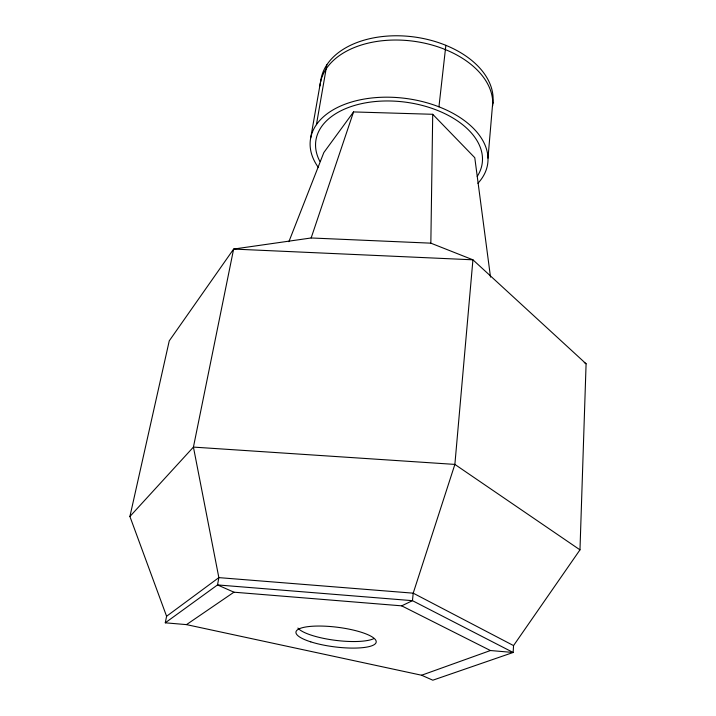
<?xml version="1.0" encoding="UTF-8"?>
<svg xmlns="http://www.w3.org/2000/svg" width="716" height="716" viewBox="0 0 716 716"><rect width="100%" height="100%" fill="white"/><g stroke="black" fill="none" stroke-linecap="round" stroke-linejoin="round"><path stroke-width="1.07" d="M430.844 243.163L311.147 237.972L233.631 249.07L169.253 340.852L129.909 516.487L166.586 616.261L165.28 622.813L186.5 624.62L421.59 675.233L432.822 680.2L513.148 652.473L513.551 645.59L579.978 549.852L586.091 363.782L472.927 259.81L430.844 243.163L432.715 114.291L353.543 111.929L323.847 152.535L288.879 241.695M487.999 158.155L492.751 102.361M438.944 106.818L445.862 45.323M316.427 124.674L326.827 64.843M310.681 138.027L320.365 82.877M311.147 237.972L353.543 111.929M129.909 516.487L193.427 447.097L233.631 249.07L472.927 259.81L454.875 464.407L413.213 593.17L412.461 600.67L401.685 605.843L233.935 592.195L217.53 584.927L165.28 622.813M166.586 616.261L218.854 577.624L413.213 593.17L513.551 645.59M186.5 624.62L233.935 592.195M421.59 675.233L490.424 650.531L513.148 652.473L412.461 600.67L217.53 584.927L218.854 577.624L193.427 447.097L454.875 464.407L579.978 549.852M401.685 605.843L490.424 650.531M584.256 362.502L586.091 363.782M432.715 114.291L474.78 157.708L490.514 277.119M320.643 81.848A86.788 55.794 7.7 0 1 412.971 36.811A86.788 55.794 7.7 0 1 492.859 103.426M319.918 85.956A86.976 55.651 7.7 0 1 410.975 40.902A86.976 55.651 7.7 0 1 492.68 105.735M318.432 167.562A89.455 53.619 7.6 0 1 401.094 97.895A89.455 53.619 7.6 0 1 477.903 183.305M319.846 161.351A83.951 50.308 7.6 0 1 400.504 101.591A83.951 50.308 7.6 0 1 477.214 176.404M373.51 638.779A40.329 10.078 7.1 0 1 333.092 640.023A40.329 10.078 7.1 0 1 297.91 628.066M310.771 641.858A40.436 9.908 7.1 0 0 375.694 643.308A40.436 9.908 7.1 0 0 321.672 626.07A40.436 9.908 7.1 0 0 310.771 641.858"/></g></svg>
